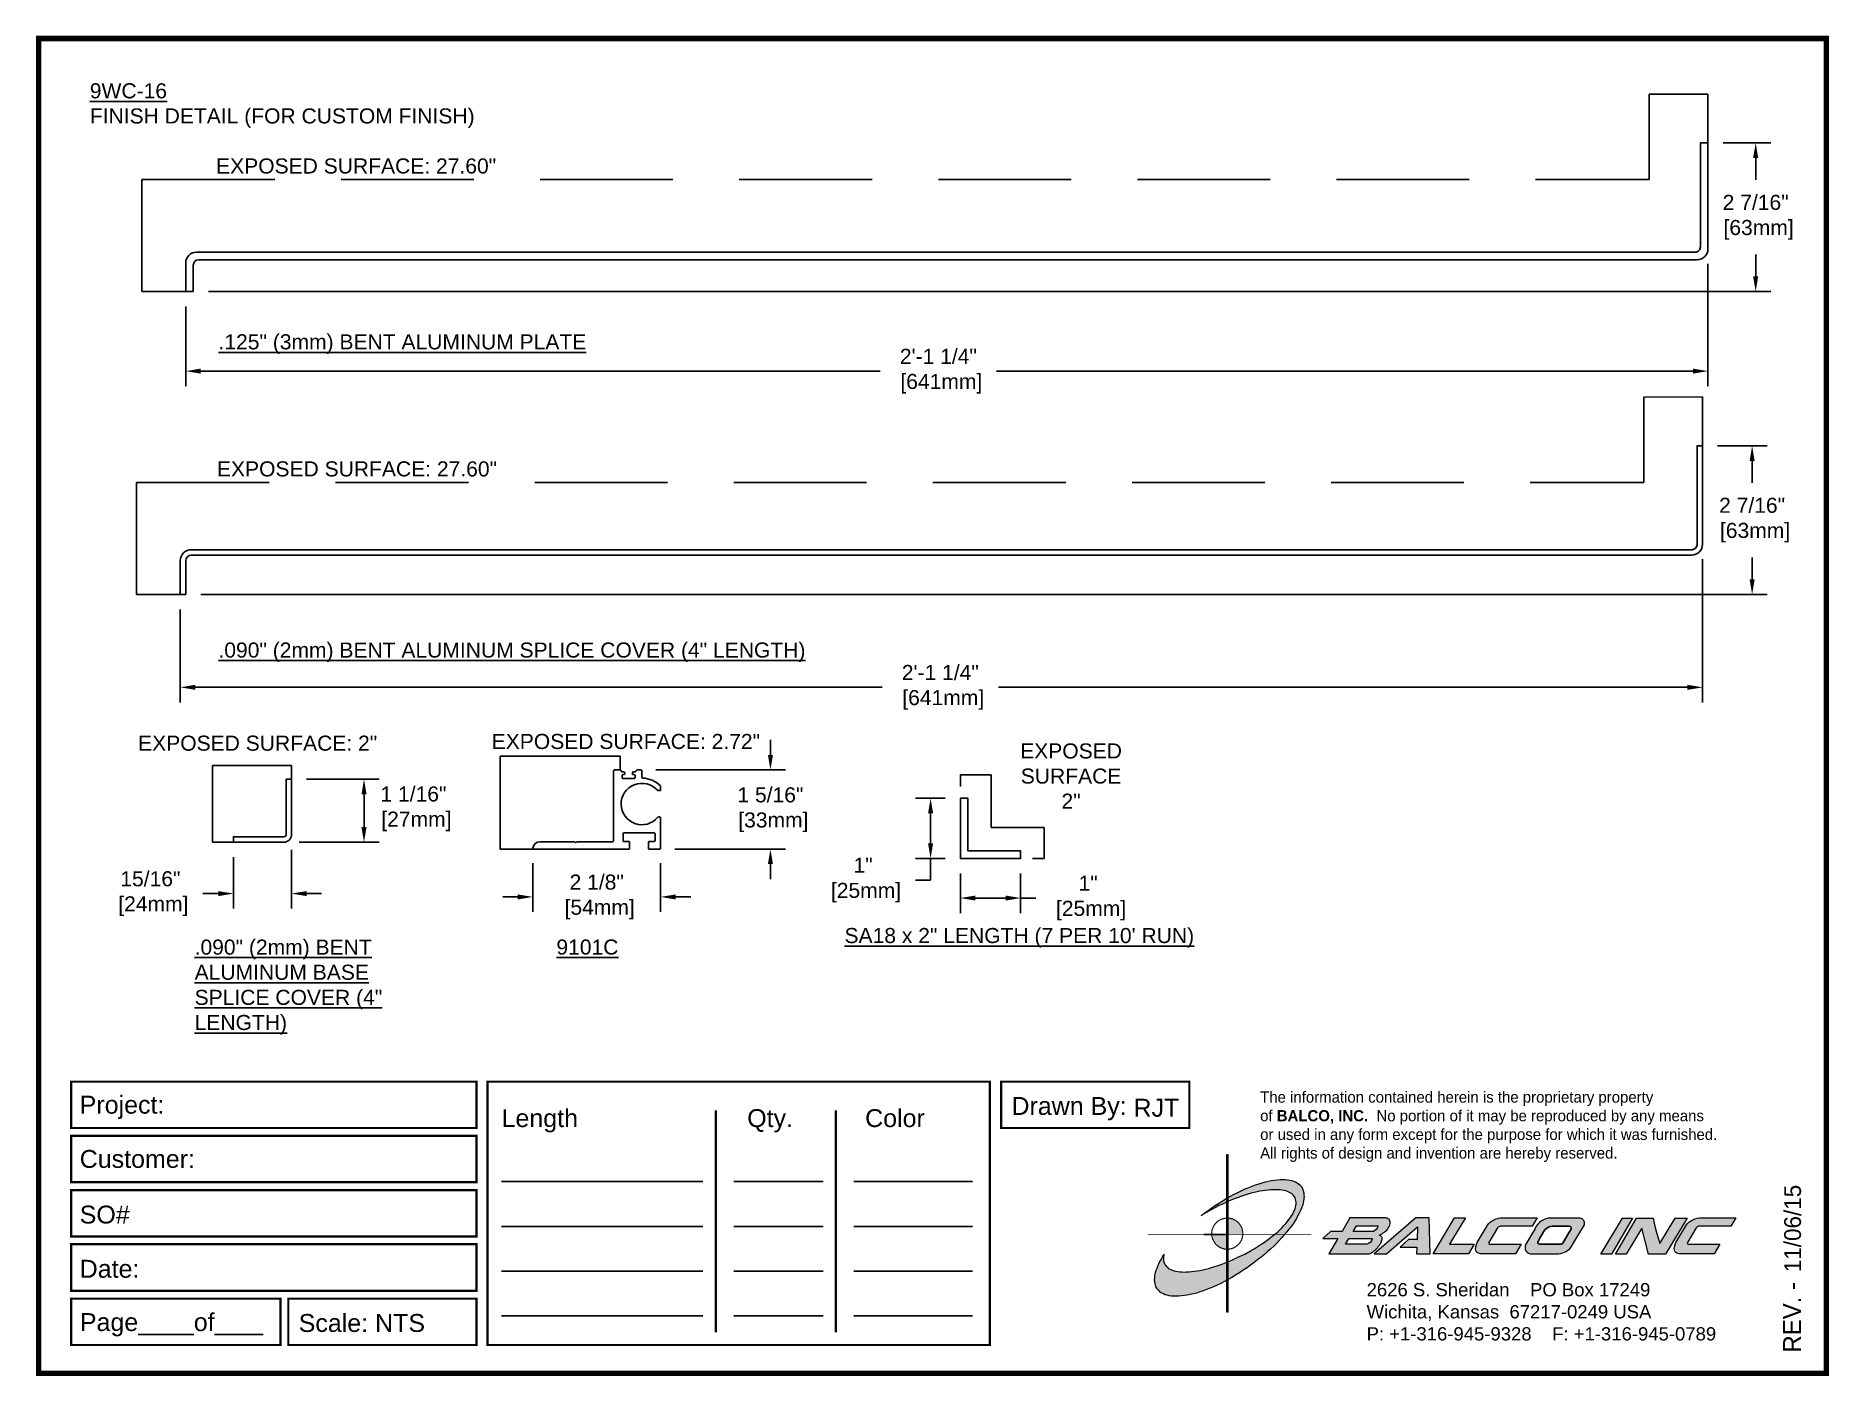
# Paper-space layout 'Finish Detail' of a CAD drawing. Header units: inches. Extents: x 0 to 10, y 0 to 7.5.
# The model-space entities are those that its viewports show. They can reach past a viewport. Long polylines and large blocks are cut down to what shows.
import ezdxf

# ---------------------------------------------------------------- set-up
doc = ezdxf.new("R2010")
doc.units = ezdxf.units.IN
doc.header["$MEASUREMENT"] = 0
doc.linetypes.add('DASHED2', pattern=[0.375, 0.25, -0.125])
doc.linetypes.add('HIDDEN', pattern=[0.375, 0.25, -0.125])
for name, color, linetype in [('Border', 7, 'Continuous'), ('DIMENSIONS', 3, 'Continuous'), ('METALS', 7, 'Continuous'), ('TEXT', 2, 'Continuous')]:
    doc.layers.add(name, color=color, linetype=linetype)
doc.styles.add('ARIAL', font='arial.ttf')
doc.styles.add('Copyright', font='ERASDEMI.TTF')
doc.dimstyles.new('Arial', dxfattribs={"dimtxt": 0.25, "dimasz": 0.25, "dimexe": 0.25, "dimexo": 0.25, "dimgap": 0.25, "dimtad": 0, "dimtih": 1, "dimtoh": 1, "dimdec": 4, "dimzin": 3, "dimdsep": 46, "dimlunit": 4, "dimtxsty": 'ARIAL', "dimcen": 0.25, "dimadec": 0, "dimazin": 0, "dimtfac": 1, "dimtdec": 4, "dimtofl": 0, "dimtmove": 0, "dimatfit": 3, "dimfxl": 0, "dimfrac": 2, "dimtolj": 1, "dimtzin": 0, "dimarcsym": 0})

# ---------------------------------------------------------------- blocks, each defined once
blk = doc.blocks.new('ACADlogo')
h = blk.add_hatch(color=256)
h.paths.add_polyline_path([(-3.346, 1.223), (-3.351, 1.223), (-3.351, 0.979), (-3.346, 0.982)])
h.paths.add_polyline_path([(-3.346, 0.961), (-3.351, 0.959), (-3.351, 0.868), (-3.346, 0.868)])
h.paths.add_polyline_path([(-3.346, 0.777), (-3.351, 0.777), (-3.351, 0.699), (-3.351, 0.695), (-3.35, 0.695), (-3.346, 0.695)])
h.paths.add_polyline_path([(-3.346, 0.864), (-3.346, 0.868), (-3.35, 0.868), (-3.351, 0.868), (-3.351, 0.777), (-3.346, 0.777), (-3.346, 0.778), (-3.348, 0.778)])
h.paths.add_polyline_path([(-3.346, 0.524), (-3.351, 0.521), (-3.351, 0.342), (-3.346, 0.342)])
h.paths.add_polyline_path([(-3.346, 0.695), (-3.351, 0.695), (-3.351, 0.621), (-3.346, 0.623)])
h.paths.add_polyline_path([(-3.346, 0.623), (-3.351, 0.621), (-3.351, 0.521), (-3.346, 0.524)])
h.paths.add_polyline_path([(-3.346, 0.982), (-3.351, 0.979), (-3.351, 0.959), (-3.346, 0.961)])
h = blk.add_hatch(color=175)
h.paths.add_polyline_path([(-3.518, 0.573), (-3.534, 0.571), (-3.548, 0.569), (-3.562, 0.567), (-3.576, 0.567), (-3.589, 0.566), (-3.602, 0.567), (-3.614, 0.568), (-3.625, 0.569), (-3.636, 0.572), (-3.646, 0.574), (-3.656, 0.577), (-3.664, 0.581), (-3.673, 0.585), (-3.679, 0.589), (-3.685, 0.595), (-3.688, 0.598), (-3.691, 0.6), (-3.695, 0.607), (-3.699, 0.614), (-3.703, 0.621), (-3.704, 0.626), (-3.705, 0.631), (-3.706, 0.637), (-3.706, 0.642), (-3.705, 0.648), (-3.705, 0.653), (-3.703, 0.659), (-3.702, 0.665), (-3.71, 0.652), (-3.717, 0.639), (-3.725, 0.626), (-3.731, 0.613), (-3.737, 0.601), (-3.741, 0.589), (-3.746, 0.577), (-3.749, 0.566), (-3.751, 0.555), (-3.753, 0.544), (-3.754, 0.538), (-3.754, 0.533), (-3.755, 0.523), (-3.754, 0.513), (-3.753, 0.508), (-3.752, 0.503), (-3.75, 0.494), (-3.748, 0.486), (-3.743, 0.477), (-3.74, 0.473), (-3.738, 0.469), (-3.734, 0.465), (-3.73, 0.461), (-3.723, 0.455), (-3.715, 0.449), (-3.706, 0.445), (-3.695, 0.44), (-3.685, 0.437), (-3.674, 0.434), (-3.661, 0.432), (-3.648, 0.431), (-3.634, 0.431), (-3.62, 0.431), (-3.604, 0.433), (-3.588, 0.435), (-3.572, 0.438), (-3.556, 0.441), (-3.538, 0.445), (-3.52, 0.449), (-3.503, 0.456), (-3.483, 0.461), (-3.464, 0.469), (-3.445, 0.477), (-3.426, 0.485), (-3.406, 0.494), (-3.385, 0.503), (-3.364, 0.514), (-3.351, 0.521), (-3.351, 0.621), (-3.364, 0.616), (-3.382, 0.609), (-3.4, 0.603), (-3.418, 0.598), (-3.436, 0.592), (-3.453, 0.587), (-3.47, 0.583), (-3.486, 0.579), (-3.503, 0.576)])
h.paths.add_polyline_path([(-3.215, 0.687), (-3.251, 0.667), (-3.289, 0.649), (-3.327, 0.631), (-3.345, 0.623), (-3.346, 0.623), (-3.346, 0.524), (-3.343, 0.525), (-3.323, 0.537), (-3.302, 0.549), (-3.28, 0.563), (-3.259, 0.577), (-3.238, 0.59), (-3.218, 0.605), (-3.198, 0.62), (-3.179, 0.635), (-3.16, 0.65), (-3.141, 0.665), (-3.123, 0.681), (-3.106, 0.696), (-3.089, 0.712), (-3.074, 0.727), (-3.058, 0.743), (-3.043, 0.759), (-3.03, 0.775), (-3.028, 0.777), (-3.085, 0.777), (-3.091, 0.772), (-3.105, 0.761), (-3.118, 0.75), (-3.134, 0.739), (-3.149, 0.729), (-3.165, 0.718), (-3.182, 0.707), (-3.198, 0.697)])
h.paths.add_polyline_path([(-2.921, 1.009), (-2.922, 1.015), (-2.924, 1.02), (-2.926, 1.029), (-2.931, 1.038), (-2.934, 1.043), (-2.936, 1.047), (-2.94, 1.05), (-2.943, 1.054), (-2.951, 1.06), (-2.959, 1.066), (-2.968, 1.071), (-2.978, 1.075), (-2.989, 1.079), (-3, 1.081), (-3.013, 1.083), (-3.026, 1.084), (-3.04, 1.084), (-3.054, 1.084), (-3.07, 1.083), (-3.085, 1.081), (-3.102, 1.079), (-3.118, 1.075), (-3.136, 1.07), (-3.153, 1.066), (-3.171, 1.06), (-3.191, 1.054), (-3.21, 1.047), (-3.229, 1.039), (-3.248, 1.031), (-3.268, 1.022), (-3.289, 1.012), (-3.31, 1.002), (-3.33, 0.991), (-3.346, 0.982), (-3.346, 0.961), (-3.342, 0.962), (-3.323, 0.971), (-3.305, 0.978), (-3.287, 0.984), (-3.268, 0.991), (-3.251, 0.996), (-3.234, 1.002), (-3.216, 1.007), (-3.199, 1.011), (-3.182, 1.015), (-3.167, 1.018), (-3.15, 1.021), (-3.136, 1.023), (-3.121, 1.025), (-3.107, 1.026), (-3.093, 1.026), (-3.079, 1.027), (-3.067, 1.026), (-3.054, 1.026), (-3.043, 1.025), (-3.032, 1.022), (-3.022, 1.02), (-3.013, 1.016), (-3.004, 1.013), (-2.997, 1.009), (-2.989, 1.005), (-2.983, 0.999), (-2.98, 0.996), (-2.978, 0.994), (-2.973, 0.987), (-2.969, 0.981), (-2.967, 0.973), (-2.965, 0.965), (-2.964, 0.957), (-2.964, 0.949), (-2.964, 0.944), (-2.965, 0.94), (-2.967, 0.93), (-2.969, 0.921), (-2.973, 0.911), (-2.978, 0.901), (-2.983, 0.891), (-2.989, 0.881), (-2.996, 0.871), (-3.004, 0.86), (-3.012, 0.849), (-3.021, 0.838), (-3.032, 0.827), (-3.042, 0.816), (-3.053, 0.805), (-3.065, 0.794), (-3.077, 0.783), (-3.085, 0.777), (-3.028, 0.777), (-3.016, 0.791), (-3.004, 0.806), (-2.992, 0.822), (-2.981, 0.837), (-2.971, 0.852), (-2.962, 0.866), (-2.954, 0.882), (-2.946, 0.896), (-2.939, 0.91), (-2.934, 0.924), (-2.929, 0.938), (-2.926, 0.944), (-2.925, 0.951), (-2.922, 0.963), (-2.92, 0.975), (-2.92, 0.982), (-2.919, 0.987), (-2.92, 0.999), (-2.92, 1.005)])
h.paths.add_polyline_path([(-3.372, 0.966), (-3.393, 0.953), (-3.415, 0.94), (-3.435, 0.925), (-3.455, 0.911), (-3.475, 0.897), (-3.494, 0.882), (-3.468, 0.898), (-3.439, 0.915), (-3.41, 0.93), (-3.396, 0.938), (-3.38, 0.945), (-3.351, 0.959), (-3.351, 0.979)])
h = blk.add_hatch(color=256)
h.paths.add_polyline_path([(-3.268, 0.814), (-3.27, 0.819), (-3.273, 0.824), (-3.276, 0.828), (-3.279, 0.833), (-3.282, 0.837), (-3.286, 0.841), (-3.29, 0.845), (-3.294, 0.849), (-3.298, 0.852), (-3.303, 0.855), (-3.308, 0.858), (-3.313, 0.86), (-3.318, 0.863), (-3.323, 0.864), (-3.328, 0.866), (-3.334, 0.867), (-3.339, 0.868), (-3.345, 0.868), (-3.346, 0.868), (-3.346, 0.777), (-3.335, 0.777), (-3.262, 0.777), (-3.262, 0.781), (-3.262, 0.787), (-3.263, 0.792), (-3.264, 0.798), (-3.265, 0.803), (-3.266, 0.808)])
h.paths.add_polyline_path([(-3.351, 0.777), (-3.436, 0.777), (-3.435, 0.773), (-3.435, 0.768), (-3.434, 0.762), (-3.432, 0.757), (-3.431, 0.752), (-3.428, 0.747), (-3.426, 0.742), (-3.423, 0.737), (-3.42, 0.732), (-3.417, 0.728), (-3.414, 0.723), (-3.41, 0.719), (-3.406, 0.716), (-3.401, 0.712), (-3.397, 0.709), (-3.392, 0.706), (-3.387, 0.704), (-3.382, 0.701), (-3.377, 0.699), (-3.372, 0.698), (-3.367, 0.696), (-3.361, 0.695), (-3.356, 0.695), (-3.351, 0.695)])
h.paths.add_polyline_path([(-3.346, 0.868), (-3.35, 0.868), (-3.351, 0.868), (-3.351, 0.777), (-3.346, 0.777)])
h = blk.add_hatch(color=256)
h.paths.add_polyline_path([(-2.438, 0.844, 0.412988), (-2.461, 0.869), (-2.663, 0.869), (-2.707, 0.794), (-2.771, 0.794), (-2.815, 0.755), (-2.73, 0.755), (-2.781, 0.668), (-2.563, 0.668, 0.107996), (-2.538, 0.677, 0.108939), (-2.494, 0.724, 0.080345), (-2.483, 0.745, 0.419497), (-2.499, 0.773, 0.149928), (-2.447, 0.815, 0.134283)])
h.paths.add_polyline_path([(-2.507, 0.821, -0.209012), (-2.532, 0.794), (-2.538, 0.794), (-2.646, 0.794), (-2.627, 0.825), (-2.51, 0.825, -0.56619)], flags=16)
h.paths.add_polyline_path([(-2.538, 0.75, -0.241309), (-2.569, 0.722), (-2.688, 0.722), (-2.669, 0.755), (-2.541, 0.755, -0.56619)], flags=16)
for points in [[(-2.285, 0.819), (-2.287, 0.748), (-2.335, 0.748), (-2.383, 0.705), (-2.29, 0.705), (-2.292, 0.668), (-2.215, 0.668), (-2.221, 0.869), (-2.295, 0.869), (-2.527, 0.668), (-2.458, 0.668)], [(-2.018, 0.869), (-2.079, 0.869), (-2.198, 0.668), (-2, 0.668), (-1.968, 0.722), (-2.107, 0.722), (-2.085, 0.759), (-2.064, 0.794)], [(-1.617, 0.869), (-1.807, 0.869, 0.270182), (-1.896, 0.825), (-1.946, 0.742, 0.109019), (-1.961, 0.695, 0.340665), (-1.945, 0.672, 0.129907), (-1.923, 0.668), (-1.738, 0.668), (-1.706, 0.722), (-1.878, 0.722), (-1.882, 0.722, -0.601242), (-1.887, 0.731), (-1.838, 0.813, -0.253048), (-1.821, 0.823), (-1.645, 0.823)], [(-1.083, 0.867), (-1.14, 0.867), (-1.261, 0.667), (-1.26, 0.667), (-1.202, 0.667)], [(-0.96, 0.83), (-0.969, 0.867), (-1.061, 0.867), (-1.179, 0.667), (-1.12, 0.667), (-1.031, 0.812), (-0.995, 0.667), (-0.9, 0.667), (-0.778, 0.867), (-0.846, 0.867), (-0.931, 0.727), (-0.951, 0.795)], [(-0.507, 0.869), (-0.697, 0.869, 0.270182), (-0.786, 0.825), (-0.836, 0.742, 0.109019), (-0.85, 0.695, 0.340665), (-0.835, 0.672, 0.129907), (-0.812, 0.668), (-0.628, 0.668), (-0.595, 0.722), (-0.768, 0.722), (-0.772, 0.722, -0.601242), (-0.777, 0.731), (-0.728, 0.813, -0.253048), (-0.71, 0.823), (-0.534, 0.823)], [(-3.346, 0.623), (-3.351, 0.621), (-3.351, 0.521), (-3.346, 0.524)]]:
    blk.add_hatch(color=256).paths.add_polyline_path(points)
h = blk.add_hatch(color=256)
h.paths.add_polyline_path([(-1.377, 0.868), (-1.383, 0.868), (-1.383, 0.868), (-1.44, 0.868), (-1.492, 0.868), (-1.541, 0.868, 0.297712), (-1.628, 0.811), (-1.68, 0.723, 0.585116), (-1.646, 0.668), (-1.506, 0.668, 0.210586), (-1.429, 0.703), (-1.415, 0.726), (-1.389, 0.769), (-1.352, 0.831, 0.4352)])
h.paths.add_polyline_path([(-1.437, 0.823, -0.603783), (-1.428, 0.805), (-1.431, 0.801), (-1.434, 0.796), (-1.438, 0.789), (-1.474, 0.728, -0.229001), (-1.489, 0.722), (-1.494, 0.722), (-1.501, 0.722), (-1.597, 0.722), (-1.604, 0.722, -0.492401), (-1.613, 0.734), (-1.601, 0.757), (-1.591, 0.775), (-1.582, 0.791, -0.238368), (-1.535, 0.823)], flags=16)
for q in [(-3.48, 0.777), (-3.351, 0.642)]:
    blk.add_line((-3.351, 0.777), q)
at = {"color": 7, "lineweight": 0}
for points in [[(-3.351, 1.223), (-3.346, 1.223), (-3.346, 0.342), (-3.351, 0.342), (-3.351, 1.223)], [(-2.292, 0.668), (-2.215, 0.668), (-2.221, 0.869), (-2.295, 0.869), (-2.527, 0.668), (-2.458, 0.668), (-2.285, 0.819), (-2.287, 0.748), (-2.286, 0.748), (-2.335, 0.748), (-2.383, 0.705), (-2.29, 0.705), (-2.292, 0.668), (-2.292, 0.668)], [(-2.198, 0.668), (-2.079, 0.869), (-2.018, 0.869), (-2.064, 0.794), (-2.085, 0.759), (-2.107, 0.722), (-1.968, 0.722), (-2, 0.668), (-2.198, 0.668), (-2.198, 0.668)], [(-1.383, 0.868), (-1.383, 0.868)], [(-1.261, 0.667), (-1.14, 0.867), (-1.083, 0.867), (-1.202, 0.667), (-1.26, 0.667), (-1.261, 0.667), (-1.261, 0.667)], [(-0.9, 0.667), (-0.995, 0.667), (-1.031, 0.812), (-1.12, 0.667), (-1.179, 0.667), (-1.061, 0.867), (-0.969, 0.867), (-0.96, 0.83), (-0.951, 0.795), (-0.931, 0.727), (-0.846, 0.867), (-0.778, 0.867), (-0.9, 0.667), (-0.9, 0.667)]]:
    blk.add_lwpolyline(points, dxfattribs=at)
at = {"color": 175, "lineweight": 0}
blk.add_lwpolyline([(-2.926, 1.029), (-2.924, 1.02), (-2.922, 1.015), (-2.921, 1.009), (-2.92, 1.005), (-2.92, 0.999), (-2.919, 0.987), (-2.92, 0.982), (-2.92, 0.975), (-2.922, 0.963), (-2.925, 0.951), (-2.926, 0.944), (-2.929, 0.938), (-2.934, 0.924), (-2.939, 0.91), (-2.946, 0.896), (-2.954, 0.882), (-2.962, 0.866), (-2.971, 0.852), (-2.981, 0.837), (-2.992, 0.822), (-3.004, 0.806), (-3.016, 0.791), (-3.03, 0.775), (-3.043, 0.759), (-3.058, 0.743), (-3.074, 0.727), (-3.089, 0.712), (-3.106, 0.696), (-3.123, 0.681), (-3.141, 0.665), (-3.16, 0.65), (-3.179, 0.635), (-3.198, 0.62), (-3.218, 0.605), (-3.238, 0.59), (-3.259, 0.577), (-3.28, 0.563), (-3.302, 0.549), (-3.323, 0.537), (-3.343, 0.525), (-3.364, 0.514), (-3.385, 0.503), (-3.406, 0.494), (-3.426, 0.485), (-3.445, 0.477), (-3.464, 0.469), (-3.483, 0.461), (-3.503, 0.456), (-3.52, 0.449), (-3.538, 0.445), (-3.556, 0.441), (-3.572, 0.438), (-3.588, 0.435), (-3.604, 0.433), (-3.62, 0.431), (-3.634, 0.431), (-3.648, 0.431), (-3.661, 0.432), (-3.674, 0.434), (-3.685, 0.437), (-3.695, 0.44), (-3.706, 0.445), (-3.715, 0.449), (-3.723, 0.455), (-3.73, 0.461), (-3.734, 0.465), (-3.738, 0.469), (-3.74, 0.473), (-3.743, 0.477), (-3.748, 0.486), (-3.75, 0.494), (-3.752, 0.503), (-3.753, 0.508), (-3.754, 0.513), (-3.755, 0.523), (-3.754, 0.533), (-3.754, 0.538), (-3.753, 0.544), (-3.751, 0.555), (-3.749, 0.566), (-3.746, 0.577), (-3.741, 0.589), (-3.737, 0.601), (-3.731, 0.613), (-3.725, 0.626), (-3.717, 0.639), (-3.71, 0.652), (-3.702, 0.665), (-3.703, 0.659), (-3.705, 0.653), (-3.705, 0.648), (-3.706, 0.642), (-3.706, 0.637), (-3.705, 0.631), (-3.704, 0.626), (-3.703, 0.621), (-3.699, 0.614), (-3.695, 0.607), (-3.691, 0.6), (-3.688, 0.598), (-3.685, 0.595), (-3.679, 0.589), (-3.673, 0.585), (-3.664, 0.581), (-3.656, 0.577), (-3.646, 0.574), (-3.636, 0.572), (-3.625, 0.569), (-3.614, 0.568), (-3.602, 0.567), (-3.589, 0.566), (-3.576, 0.567), (-3.562, 0.567), (-3.548, 0.569), (-3.534, 0.571), (-3.518, 0.573), (-3.503, 0.576), (-3.486, 0.579), (-3.47, 0.583), (-3.453, 0.587), (-3.436, 0.592), (-3.418, 0.598), (-3.4, 0.603), (-3.382, 0.609), (-3.364, 0.616), (-3.345, 0.623), (-3.327, 0.631), (-3.289, 0.649), (-3.251, 0.667), (-3.215, 0.687), (-3.198, 0.697), (-3.182, 0.707), (-3.165, 0.718), (-3.149, 0.729), (-3.134, 0.739), (-3.118, 0.75), (-3.105, 0.761), (-3.091, 0.772), (-3.077, 0.783), (-3.065, 0.794), (-3.053, 0.805), (-3.042, 0.816), (-3.032, 0.827), (-3.021, 0.838), (-3.012, 0.849), (-3.004, 0.86), (-2.996, 0.871), (-2.989, 0.881), (-2.983, 0.891), (-2.978, 0.901), (-2.973, 0.911), (-2.969, 0.921), (-2.967, 0.93), (-2.965, 0.94), (-2.964, 0.944), (-2.964, 0.949), (-2.964, 0.957), (-2.965, 0.965), (-2.967, 0.973), (-2.969, 0.981), (-2.973, 0.987), (-2.978, 0.994), (-2.98, 0.996), (-2.983, 0.999), (-2.989, 1.005), (-2.997, 1.009), (-3.004, 1.013), (-3.013, 1.016), (-3.022, 1.02), (-3.032, 1.022), (-3.043, 1.025), (-3.054, 1.026), (-3.067, 1.026), (-3.079, 1.027), (-3.093, 1.026), (-3.107, 1.026), (-3.121, 1.025), (-3.136, 1.023), (-3.15, 1.021), (-3.167, 1.018), (-3.182, 1.015), (-3.199, 1.011), (-3.216, 1.007), (-3.234, 1.002), (-3.251, 0.996), (-3.268, 0.991), (-3.287, 0.984), (-3.305, 0.978), (-3.323, 0.971), (-3.342, 0.962), (-3.38, 0.945), (-3.396, 0.938), (-3.41, 0.93), (-3.439, 0.915), (-3.468, 0.898), (-3.494, 0.882), (-3.475, 0.897), (-3.455, 0.911), (-3.435, 0.925), (-3.415, 0.94), (-3.393, 0.953), (-3.372, 0.966), (-3.351, 0.979), (-3.33, 0.991), (-3.31, 1.002), (-3.289, 1.012), (-3.268, 1.022), (-3.248, 1.031), (-3.229, 1.039), (-3.21, 1.047), (-3.191, 1.054), (-3.171, 1.06), (-3.153, 1.066), (-3.136, 1.07), (-3.118, 1.075), (-3.102, 1.079), (-3.085, 1.081), (-3.07, 1.083), (-3.054, 1.084), (-3.04, 1.084), (-3.026, 1.084), (-3.013, 1.083), (-3, 1.081), (-2.989, 1.079), (-2.978, 1.075), (-2.968, 1.071), (-2.959, 1.066), (-2.951, 1.06), (-2.943, 1.054), (-2.94, 1.05), (-2.936, 1.047), (-2.934, 1.043), (-2.931, 1.038), (-2.926, 1.029), (-2.926, 1.029)], dxfattribs=at)
at = {"color": 7, "lineweight": 0, "const_width": 0.0064}
blk.add_lwpolyline([(-3.262, 0.781), (-3.262, 0.787), (-3.263, 0.792), (-3.264, 0.798), (-3.265, 0.803), (-3.266, 0.808), (-3.268, 0.814), (-3.27, 0.819), (-3.273, 0.824), (-3.276, 0.828), (-3.279, 0.833), (-3.282, 0.837), (-3.286, 0.841), (-3.29, 0.845), (-3.294, 0.849), (-3.298, 0.852), (-3.303, 0.855), (-3.308, 0.858), (-3.313, 0.86), (-3.318, 0.863), (-3.323, 0.864), (-3.328, 0.866), (-3.334, 0.867), (-3.339, 0.868), (-3.345, 0.868), (-3.35, 0.868), (-3.356, 0.868), (-3.361, 0.867), (-3.367, 0.866), (-3.372, 0.865), (-3.377, 0.863), (-3.382, 0.862), (-3.387, 0.859), (-3.392, 0.857), (-3.397, 0.854), (-3.401, 0.851), (-3.406, 0.847), (-3.41, 0.843), (-3.414, 0.839), (-3.417, 0.835), (-3.42, 0.831), (-3.423, 0.826), (-3.426, 0.821), (-3.428, 0.816), (-3.431, 0.811), (-3.432, 0.806), (-3.434, 0.801), (-3.435, 0.795), (-3.435, 0.79), (-3.436, 0.784), (-3.436, 0.779), (-3.435, 0.773), (-3.435, 0.768), (-3.434, 0.762), (-3.432, 0.757), (-3.431, 0.752), (-3.428, 0.747), (-3.426, 0.742), (-3.423, 0.737), (-3.42, 0.732), (-3.417, 0.728), (-3.414, 0.723), (-3.41, 0.719), (-3.406, 0.716), (-3.401, 0.712), (-3.397, 0.709), (-3.392, 0.706), (-3.387, 0.704), (-3.382, 0.701), (-3.377, 0.699), (-3.372, 0.698), (-3.367, 0.696), (-3.361, 0.695), (-3.356, 0.695), (-3.35, 0.695), (-3.345, 0.695), (-3.339, 0.695), (-3.334, 0.696), (-3.328, 0.697), (-3.323, 0.698), (-3.318, 0.7), (-3.313, 0.702), (-3.308, 0.705), (-3.303, 0.708), (-3.298, 0.711), (-3.294, 0.714), (-3.29, 0.718), (-3.286, 0.721), (-3.282, 0.726), (-3.279, 0.73), (-3.276, 0.734), (-3.273, 0.739), (-3.27, 0.744), (-3.268, 0.749), (-3.266, 0.754), (-3.265, 0.76), (-3.264, 0.765), (-3.263, 0.77), (-3.262, 0.776), (-3.262, 0.781)], dxfattribs=at)
at = {"color": 7, "lineweight": 0}
for points in [[(-2.447, 0.815, 0.130368), (-2.438, 0.843, 0.448367), (-2.463, 0.869), (-2.663, 0.869), (-2.707, 0.794), (-2.771, 0.794), (-2.815, 0.755), (-2.73, 0.755), (-2.781, 0.668), (-2.563, 0.668, 0.107996), (-2.538, 0.677, 0.108939), (-2.494, 0.724, 0.077395), (-2.484, 0.744, 0.430878), (-2.499, 0.773, 0.149928)], [(-2.507, 0.821, -0.209012), (-2.532, 0.794), (-2.538, 0.794), (-2.646, 0.794), (-2.627, 0.825), (-2.512, 0.825), (-2.509, 0.825, -0.531288)], [(-1.838, 0.813), (-1.887, 0.731, 0.587385), (-1.882, 0.722), (-1.878, 0.722), (-1.706, 0.722), (-1.738, 0.668), (-1.923, 0.668, -0.129907), (-1.945, 0.672, -0.349839), (-1.961, 0.696, -0.107341), (-1.946, 0.742), (-1.896, 0.825, -0.270182), (-1.807, 0.869), (-1.617, 0.869), (-1.645, 0.823), (-1.821, 0.823, 0.252436)], [(-1.68, 0.723, 0.585116), (-1.646, 0.668), (-1.506, 0.668, 0.210586), (-1.429, 0.703), (-1.415, 0.726), (-1.389, 0.769), (-1.352, 0.831, 0.4352), (-1.377, 0.868), (-1.383, 0.868), (-1.383, 0.868), (-1.44, 0.868), (-1.492, 0.868), (-1.541, 0.868, 0.297712), (-1.628, 0.811)], [(-0.728, 0.813), (-0.777, 0.731, 0.587385), (-0.772, 0.722), (-0.768, 0.722), (-0.595, 0.722), (-0.628, 0.668), (-0.812, 0.668, -0.129907), (-0.835, 0.672, -0.349839), (-0.85, 0.696, -0.107341), (-0.836, 0.742), (-0.786, 0.825, -0.270182), (-0.697, 0.869), (-0.507, 0.869), (-0.534, 0.823), (-0.71, 0.823, 0.252436)], [(-2.569, 0.722), (-2.688, 0.722), (-2.669, 0.755), (-2.543, 0.755), (-2.54, 0.755, -0.531288), (-2.538, 0.75, -0.241309)]]:
    blk.add_lwpolyline(points, format="xyb", close=True, dxfattribs=at)
blk.add_lwpolyline([(-1.437, 0.823), (-1.535, 0.823, 0.238368), (-1.582, 0.791), (-1.591, 0.775), (-1.601, 0.757), (-1.613, 0.734, 0.490298), (-1.604, 0.722), (-1.597, 0.722), (-1.501, 0.722), (-1.494, 0.722), (-1.489, 0.722, 0.229001), (-1.474, 0.728), (-1.438, 0.789), (-1.434, 0.796), (-1.431, 0.801), (-1.428, 0.805, 0.603783)], format="xyb", close=True)
blk.add_lwpolyline([(-2.879, 0.777, 0.00455, 0.00455, 0), (-3.791, 0.777, 0.00183, 0.00183, 0), (-3.791, 0.777, 0.00183, 0.00183, 0)], format="xyseb", dxfattribs=at)
blk = doc.blocks.new('Quantity Data')
at = {"layer": 'Border', "color": 253}
for p, q in [((2.755, 1.254), (3.881, 1.254)), ((4.054, 1.254), (4.553, 1.254)), ((4.725, 1.254), (5.389, 1.254)), ((2.755, 1.004), (3.881, 1.004)), ((4.054, 1.004), (4.553, 1.004)), ((4.725, 1.004), (5.389, 1.004)), ((2.755, 0.754), (3.881, 0.754)), ((4.054, 0.754), (4.553, 0.754)), ((4.725, 0.754), (5.389, 0.754)), ((2.755, 0.504), (3.881, 0.504)), ((4.054, 0.504), (4.553, 0.504)), ((4.725, 0.504), (5.389, 0.504))]:
    blk.add_line(p, q, dxfattribs=at)
at = {"layer": 'Border', "const_width": 0.0125}
blk.add_lwpolyline([(5.485, 0.341), (2.678, 0.341), (2.678, 1.813), (5.485, 1.813)], close=True, dxfattribs=at)
for points in [[(3.953, 1.653), (3.953, 0.412)], [(4.625, 1.653), (4.625, 0.412)]]:
    blk.add_lwpolyline(points, dxfattribs=at)
at = {"layer": 'Border', "style": 'ARIAL'}
for s, p in [('Length', (2.756, 1.559)), ('Qty.', (4.129, 1.559)), ('Color', (4.788, 1.559))]:
    blk.add_text(s, height=0.1, dxfattribs=at).set_placement(p)
blk = doc.blocks.new('Drawn By')
at = {"layer": 'Border', "const_width": 0.0125}
blk.add_lwpolyline([(5.38, 1.813), (6.432, 1.813), (6.432, 1.554), (5.38, 1.554)], close=True, dxfattribs=at)
at = {"layer": 'Border', "style": 'ARIAL'}
blk.add_text('Drawn By: ', height=0.1, dxfattribs=at).set_placement((5.438, 1.627))
blk.add_attdef('XXX', (6.12, 1.617), '', height=0.1, dxfattribs=at)
blk = doc.blocks.new('REV')
at = {"style": 'Copyright'}
blk.add_text('REV. -', height=0.1, rotation=90, dxfattribs=at).set_placement((-0.142, 0.117))
at = {"style": 'Copyright', "flags": 4}
blk.add_attdef('REVISIONDATE', (-0.142, 0.566), '', height=0.0938, rotation=90, dxfattribs=at)
blk = doc.blocks.new('Project Info')
at = {"layer": 'Border', "const_width": 0.0125}
for points in [[(0.182, 1.813), (2.448, 1.813), (2.448, 1.554), (0.182, 1.554)], [(0.182, 1.51), (2.448, 1.51), (2.448, 1.251), (0.182, 1.251)], [(0.182, 1.207), (2.448, 1.207), (2.448, 0.947), (0.182, 0.947)], [(0.182, 0.904), (2.448, 0.904), (2.448, 0.644), (0.182, 0.644)], [(0.182, 0.6), (1.352, 0.6), (1.352, 0.341), (0.182, 0.341)], [(1.396, 0.6), (2.448, 0.6), (2.448, 0.341), (1.396, 0.341)]]:
    blk.add_lwpolyline(points, close=True, dxfattribs=at)
at = {"layer": 'Border', "style": 'ARIAL'}
for s, p in [('Project:', (0.23, 1.634)), ('Customer:', (0.23, 1.331)), ('SO#', (0.23, 1.02)), ('Date:', (0.23, 0.717)), ('Page%%u        %%uof%%u       ', (0.231, 0.419)), ('Scale: NTS', (1.454, 0.414))]:
    blk.add_text(s, height=0.1, dxfattribs=at).set_placement(p)
blk = doc.blocks.new('*D21')
at = {"layer": 'Defpoints', "color": 0}
for p in [(108.198, 12.65), (108.989, 12.65), (83.074, 10.185)]:
    blk.add_point(p, dxfattribs=at)
at = {"layer": 'DIMENSIONS', "color": 0, "lineweight": -2}
for p, q in [((108.448, 12.65), (109.239, 12.65)), ((108.989, 12.4), (108.989, 12.038)), ((108.989, 10.435), (108.989, 10.797)), ((83.324, 10.185), (109.239, 10.185))]:
    blk.add_line(p, q, dxfattribs=at)
at = {"layer": 'DIMENSIONS', "color": 0}
for points in [[(108.947, 12.4), (109.031, 12.4), (108.989, 12.65)], [(108.947, 10.435), (109.031, 10.435), (108.989, 10.185)]]:
    blk.add_solid(points, dxfattribs=at)
at = {"layer": 'DIMENSIONS', "color": 0, "insert": (108.989, 11.417), "char_height": 0.25, "attachment_point": 5, "style": 'ARIAL'}
blk.add_mtext('\\A1;2 7/16"\\P [63mm]', dxfattribs=at)
blk = doc.blocks.new('*D22')
at = {"layer": 'Defpoints', "color": 0}
for p in [(108.198, 10.892), (82.949, 10.185), (82.949, 8.864)]:
    blk.add_point(p, dxfattribs=at)
at = {"layer": 'DIMENSIONS', "color": 0, "lineweight": -2}
for p, q in [((108.198, 10.642), (108.198, 8.614)), ((82.949, 9.935), (82.949, 8.614)), ((83.199, 8.864), (94.466, 8.864)), ((107.948, 8.864), (96.399, 8.864))]:
    blk.add_line(p, q, dxfattribs=at)
at = {"layer": 'DIMENSIONS', "color": 0}
for points in [[(83.199, 8.906), (83.199, 8.823), (82.949, 8.864)], [(107.948, 8.906), (107.948, 8.823), (108.198, 8.864)]]:
    blk.add_solid(points, dxfattribs=at)
at = {"layer": 'DIMENSIONS', "color": 0, "insert": (95.433, 8.864), "char_height": 0.25, "attachment_point": 5, "style": 'ARIAL'}
blk.add_mtext('\\A1;2\'-1 1/4"\\P [641mm]', dxfattribs=at)
blk = doc.blocks.new('*D23')
at = {"layer": 'Defpoints', "color": 0}
for p in [(108.108, 7.626), (108.93, 7.626), (82.949, 5.16)]:
    blk.add_point(p, dxfattribs=at)
at = {"layer": 'DIMENSIONS', "color": 0, "lineweight": -2}
for p, q in [((108.358, 7.626), (109.18, 7.626)), ((108.93, 7.376), (108.93, 7.014)), ((108.93, 5.41), (108.93, 5.773)), ((83.199, 5.16), (109.18, 5.16))]:
    blk.add_line(p, q, dxfattribs=at)
at = {"layer": 'DIMENSIONS', "color": 0}
for points in [[(108.889, 7.376), (108.972, 7.376), (108.93, 7.626)], [(108.889, 5.41), (108.972, 5.41), (108.93, 5.16)]]:
    blk.add_solid(points, dxfattribs=at)
at = {"layer": 'DIMENSIONS', "color": 0, "insert": (108.93, 6.393), "char_height": 0.25, "attachment_point": 5, "style": 'ARIAL'}
blk.add_mtext('\\A1;2 7/16"\\P [63mm]', dxfattribs=at)
blk = doc.blocks.new('*D24')
at = {"layer": 'Defpoints', "color": 0}
for p in [(108.108, 5.993), (82.859, 5.16), (108.108, 3.62)]:
    blk.add_point(p, dxfattribs=at)
at = {"layer": 'DIMENSIONS', "color": 0, "lineweight": -2}
for p, q in [((108.108, 5.743), (108.108, 3.37)), ((82.859, 4.91), (82.859, 3.37)), ((83.109, 3.62), (94.498, 3.62)), ((107.858, 3.62), (96.431, 3.62))]:
    blk.add_line(p, q, dxfattribs=at)
at = {"layer": 'DIMENSIONS', "color": 0}
for points in [[(83.109, 3.662), (83.109, 3.578), (82.859, 3.62)], [(107.858, 3.662), (107.858, 3.578), (108.108, 3.62)]]:
    blk.add_solid(points, dxfattribs=at)
at = {"layer": 'DIMENSIONS', "color": 0, "insert": (95.465, 3.62), "char_height": 0.25, "attachment_point": 5, "style": 'ARIAL'}
blk.add_mtext('\\A1;2\'-1 1/4"\\P [641mm]', dxfattribs=at)
blk = doc.blocks.new('*D25')
at = {"layer": 'Defpoints', "color": 0}
for p in [(83.741, 1.051), (84.703, 1.176), (84.703, 0.199)]:
    blk.add_point(p, dxfattribs=at)
at = {"layer": 'DIMENSIONS', "color": 0, "lineweight": -2}
for p, q in [((84.703, 0.926), (84.703, -0.051)), ((83.741, 0.801), (83.741, -0.051)), ((83.491, 0.199), (83.233, 0.199)), ((84.953, 0.199), (85.203, 0.199))]:
    blk.add_line(p, q, dxfattribs=at)
at = {"layer": 'DIMENSIONS', "color": 0}
for points in [[(83.491, 0.24), (83.491, 0.157), (83.741, 0.199)], [(84.953, 0.24), (84.953, 0.157), (84.703, 0.199)]]:
    blk.add_solid(points, dxfattribs=at)
at = {"layer": 'DIMENSIONS', "color": 0, "insert": (82.363, 0.199), "char_height": 0.25, "attachment_point": 5, "style": 'ARIAL'}
blk.add_mtext('\\A1;15/16"\\P [24mm]', dxfattribs=at)
blk = doc.blocks.new('*D26')
at = {"layer": 'Defpoints', "color": 0}
for p in [(84.703, 2.096), (84.578, 1.051), (85.906, 1.051)]:
    blk.add_point(p, dxfattribs=at)
at = {"layer": 'DIMENSIONS', "color": 0, "lineweight": -2}
for p, q in [((84.953, 2.096), (86.156, 2.096)), ((85.906, 1.846), (85.906, 1.301)), ((84.828, 1.051), (86.156, 1.051))]:
    blk.add_line(p, q, dxfattribs=at)
at = {"layer": 'DIMENSIONS', "color": 0}
for points in [[(85.864, 1.846), (85.948, 1.846), (85.906, 2.096)], [(85.864, 1.301), (85.948, 1.301), (85.906, 1.051)]]:
    blk.add_solid(points, dxfattribs=at)
at = {"layer": 'DIMENSIONS', "color": 0, "insert": (86.726, 1.605), "char_height": 0.25, "attachment_point": 5, "style": 'ARIAL'}
blk.add_mtext('\\A1;1 1/16"\\P [27mm]', dxfattribs=at)
blk = doc.blocks.new('*D27')
at = {"layer": 'Defpoints', "color": 0}
for p in [(90.499, 2.25), (92.647, 2.25), (90.811, 0.937)]:
    blk.add_point(p, dxfattribs=at)
at = {"layer": 'DIMENSIONS', "color": 0, "lineweight": -2}
for p, q in [((92.647, 2.5), (92.647, 2.75)), ((90.749, 2.25), (92.897, 2.25)), ((91.061, 0.937), (92.897, 0.937)), ((92.647, 0.687), (92.647, 0.437))]:
    blk.add_line(p, q, dxfattribs=at)
at = {"layer": 'DIMENSIONS', "color": 0}
for points in [[(92.605, 2.5), (92.689, 2.5), (92.647, 2.25)], [(92.605, 0.687), (92.689, 0.687), (92.647, 0.937)]]:
    blk.add_solid(points, dxfattribs=at)
at = {"layer": 'DIMENSIONS', "color": 0, "insert": (92.647, 1.591), "char_height": 0.25, "attachment_point": 5, "style": 'ARIAL'}
blk.add_mtext('\\A1;1 5/16"\\P [33mm]', dxfattribs=at)
blk = doc.blocks.new('*D28')
at = {"layer": 'Defpoints', "color": 0}
for p in [(88.707, 0.952), (90.826, 0.952), (88.707, 0.144)]:
    blk.add_point(p, dxfattribs=at)
at = {"layer": 'DIMENSIONS', "color": 0, "lineweight": -2}
for p, q in [((88.707, 0.702), (88.707, -0.106)), ((90.826, 0.702), (90.826, -0.106)), ((88.457, 0.144), (88.207, 0.144)), ((91.076, 0.144), (91.326, 0.144))]:
    blk.add_line(p, q, dxfattribs=at)
at = {"layer": 'DIMENSIONS', "color": 0}
for points in [[(88.457, 0.185), (88.457, 0.102), (88.707, 0.144)], [(91.076, 0.185), (91.076, 0.102), (90.826, 0.144)]]:
    blk.add_solid(points, dxfattribs=at)
at = {"layer": 'DIMENSIONS', "color": 0, "insert": (89.766, 0.144), "char_height": 0.25, "attachment_point": 5, "style": 'ARIAL'}
blk.add_mtext('\\A1;2 1/8"\\P [54mm]', dxfattribs=at)
blk = doc.blocks.new('*D32')
at = {"layer": 'Defpoints', "color": 0}
for p in [(95.797, 1.781), (95.304, 0.781), (95.797, 0.781)]:
    blk.add_point(p, dxfattribs=at)
at = {"layer": 'DIMENSIONS', "color": 0, "lineweight": -2}
for p, q in [((95.547, 1.781), (95.054, 1.781)), ((95.304, 1.531), (95.304, 1.031)), ((95.547, 0.781), (95.054, 0.781)), ((95.304, 0.781), (95.304, 0.423)), ((95.304, 0.423), (95.054, 0.423))]:
    blk.add_line(p, q, dxfattribs=at)
at = {"layer": 'DIMENSIONS', "color": 0}
for points in [[(95.262, 1.531), (95.345, 1.531), (95.304, 1.781)], [(95.262, 1.031), (95.345, 1.031), (95.304, 0.781)]]:
    blk.add_solid(points, dxfattribs=at)
at = {"layer": 'DIMENSIONS', "color": 0, "insert": (94.184, 0.423), "char_height": 0.25, "attachment_point": 5, "style": 'ARIAL'}
blk.add_mtext('\\A1;1"\\P [25mm]', dxfattribs=at)
blk = doc.blocks.new('*D33')
at = {"layer": 'Defpoints', "color": 0}
for p in [(95.797, 0.781), (96.797, 0.781), (96.797, 0.125)]:
    blk.add_point(p, dxfattribs=at)
at = {"layer": 'DIMENSIONS', "color": 0, "lineweight": -2}
for p, q in [((95.797, 0.531), (95.797, -0.125)), ((96.797, 0.531), (96.797, -0.125)), ((96.047, 0.125), (96.547, 0.125)), ((96.797, 0.125), (97.047, 0.125))]:
    blk.add_line(p, q, dxfattribs=at)
at = {"layer": 'DIMENSIONS', "color": 0}
for points in [[(96.047, 0.167), (96.047, 0.083), (95.797, 0.125)], [(96.547, 0.167), (96.547, 0.083), (96.797, 0.125)]]:
    blk.add_solid(points, dxfattribs=at)
at = {"layer": 'DIMENSIONS', "color": 0, "insert": (97.917, 0.125), "char_height": 0.25, "attachment_point": 5, "style": 'ARIAL'}
blk.add_mtext('\\A1;1"\\P [25mm]', dxfattribs=at)

msp = doc.modelspace()

# ---------------------------------------------------------------- linework, layer by layer
at = {"linetype": 'HIDDEN'}
msp.add_lwpolyline([(90.154957, 2.2499102), (90.154957, 2.479512), (88.1644177, 2.479512), (88.1644177, 0.9369102), (88.7220339, 0.9369102)], dxfattribs=at)
for points in [[(90.154957, 2.2499102), (90.059957, 2.2499102, 0.4142135624), (90.044957, 2.2349102), (90.044957, 1.0719102, -0.4142135624), (90.029957, 1.0569102), (89.434957, 1.0569102), (89.419957, 1.0419102), (89.404957, 1.0569102), (88.825957, 1.0569102, 0.3728246933), (88.7071878, 0.9540531, 0.4568502517), (88.7220339, 0.9369102)], [(90.7714965, 1.911966, 0.214721688), (90.7827264, 1.9069102), (90.810957, 1.9069102, 0.4142135624), (90.825957, 1.9219102), (90.825957, 1.9751953, 0.1963889353), (90.8216661, 1.9856984, 0.1927019328), (90.5284525, 2.1146664, -0.404395006), (90.513957, 2.1296579), (90.513957, 2.2349102, 0.4142135624), (90.498957, 2.2499102), (90.434957, 2.2499102, 0.4243460342), (90.4199486, 2.23441, -0.4240070752), (90.404957, 2.2189102), (90.372457, 2.2189102, 0.4142135624), (90.357457, 2.2039102), (90.357457, 2.1869102, 0.4142135624), (90.372457, 2.1719102), (90.388957, 2.1719102, -0.4142135624), (90.403957, 2.1569102), (90.403957, 2.1239102, -0.4142135624), (90.388957, 2.1089102), (90.200957, 2.1089102, -0.4142135624), (90.185957, 2.1239102), (90.185957, 2.1569102, -0.4142135624), (90.200957, 2.1719102), (90.217457, 2.1719102, 0.4142135624), (90.232457, 2.1869102), (90.232457, 2.2039102, 0.4142135624), (90.217457, 2.2189102), (90.184957, 2.2189102, -0.4142135624), (90.169957, 2.2339102), (90.169957, 2.2349102, 0.4142135624), (90.154957, 2.2499102)], [(88.7220339, 0.9369102), (90.296957, 0.9369102, 0.4142135624), (90.311957, 0.9519102), (90.311957, 1.0469102, 0.4142135624), (90.296957, 1.0619102), (90.216957, 1.0619102, -0.4142135624), (90.201957, 1.0769102), (90.201957, 1.1919102, -0.4142135624), (90.216957, 1.2069102), (90.717957, 1.2069102, -0.4142135624), (90.732957, 1.1919102), (90.732957, 1.0769102, -0.4142135624), (90.717957, 1.0619102), (90.637957, 1.0619102, 0.4142135624), (90.622957, 1.0469102), (90.622957, 0.9519102, 0.4142135624), (90.637957, 0.9369102), (90.810957, 0.9369102, 0.4142135624), (90.825957, 0.9519102), (90.825957, 1.4549102, 0.4142135624), (90.810957, 1.4699102), (90.7904348, 1.4699102, 0.2233700755), (90.7788828, 1.4644785, -2.7048168587), (90.7714965, 1.911966), (90.7714965, 1.911966)]]:
    msp.add_lwpolyline(points, format="xyb")
msp.add_lwpolyline([(95.7971797, 1.7806497), (95.7971797, 0.7806497), (96.7971797, 0.7806497), (96.7971797, 0.9056497), (95.9221797, 0.9056497), (95.9221797, 1.7806497), (95.7971797, 1.7806497)], close=True)
at = {"layer": 'METALS'}
for p, q in [((108.1977347, 10.8920602), (108.1977347, 12.6500602)), ((83.1642736, 10.7120602), (108.0177347, 10.7120602)), ((83.0742736, 10.1845602), (83.0742736, 10.6220602)), ((82.9492736, 10.1845602), (83.0742736, 10.1845602)), ((108.1077347, 7.6259428), (108.1077347, 5.9929428)), ((82.9492736, 5.7229428), (82.9492736, 5.1604428)), ((107.9277347, 5.8129428), (83.0392736, 5.8129428)), ((82.8592736, 5.1604428), (82.9492736, 5.1604428))]:
    msp.add_line(p, q, dxfattribs=at)
at = {"layer": 'METALS', "linetype": 'HIDDEN'}
for points in [[(108.1977347, 12.6500602), (108.1977347, 13.4592746), (107.2213636, 13.4550386), (107.2213636, 12.0398179)], [(82.9492736, 10.1845602), (82.2233997, 10.1845602), (82.2233997, 12.0398179), (107.2213636, 12.0398179)], [(108.1077347, 7.6259428), (108.1077347, 8.4351572), (107.1313636, 8.4309212), (107.1313636, 7.0157005)], [(82.8592736, 5.1604428), (82.1333997, 5.1604428), (82.1333997, 7.0157005), (107.1313636, 7.0157005)], [(84.7031823, 2.0959173), (84.7031823, 2.3255191), (83.392383, 2.3255191), (83.392383, 1.0509118), (83.7405399, 1.0509118)]]:
    msp.add_lwpolyline(points, dxfattribs=at)
at = {"layer": 'METALS'}
for points in [[(108.1977347, 12.6500602), (108.0727347, 12.6500602), (108.0727347, 10.9270602, -0.4142135624), (107.9827347, 10.8370602), (83.1292736, 10.8370602, 0.4142135624), (82.9492736, 10.6570602), (82.9492736, 10.1845602)], [(82.8592736, 5.1604428), (82.8592736, 5.7229428, -0.4142135624), (83.0392736, 5.9029428), (107.9277347, 5.9029428, 0.4142135624), (108.0177347, 5.9929428), (108.0177347, 7.6259428), (108.1077347, 7.6259428)], [(83.7405399, 1.0509118), (83.7405385, 1.1408992, 0.0919603611), (83.7405385, 1.1408992), (84.5781823, 1.1409118, 0.4142135624), (84.6131823, 1.1759118), (84.6131823, 2.0959173), (84.7031823, 2.0959173)], [(84.7031823, 2.0959173), (84.7031823, 1.1759118, -0.4142135624), (84.5781823, 1.0509118), (83.7405399, 1.0509118, -1.2575376553), (83.7405399, 1.0509118)]]:
    msp.add_lwpolyline(points, format="xyb", dxfattribs=at)
at = {"layer": 'METALS', "linetype": 'DASHED2', "ltscale": 0.5}
msp.add_lwpolyline([(96.9912969, 0.7806497), (97.185414, 0.7806497), (97.185414, 1.293884), (96.310414, 1.293884), (96.310414, 2.168884), (95.7971797, 2.168884), (95.7971797, 1.9747668)], dxfattribs=at)
at = {"layer": 'METALS'}
for centre, radius, start, end in [((83.1642736, 10.6220602), 0.09, 90, 180), ((108.0177347, 10.8920602), 0.18, 270, 0), ((107.9277347, 5.9929428), 0.18, 270, 0), ((83.0392736, 5.7229428), 0.09, 90, 180)]:
    msp.add_arc(centre, radius, start, end, dxfattribs=at)

# ---------------------------------------------------------------- texts
at = {"layer": 'TEXT', "char_height": 0.25, "style": 'ARIAL'}
for s, insert, width, attachment_point in [('{\\L9WC-16\\P}FINISH DETAIL (FOR CUSTOM FINISH)', (81.3579363, 13.6383196), 6.625, 1), ('{\\L.125" (3mm) BENT ALUMINUM PLATE }', (83.4924353, 9.3126147), 6.316515983, 4), ('EXPOSED SURFACE: 2"', (84.1420059, 2.6920021), 4.361341067, 5), ('EXPOSED SURFACE: 2.72"', (90.24969, 2.7203347), 5.053856665, 5), ('{\\L.090" (2mm) BENT ALUMINUM BASE SPLICE COVER (4" LENGTH) }', (83.0962977, -1.3513883), 3.655749816, 4), ('{\\L9101C}', (90.1262669, -0.689089), 3.578811432, 6)]:
    msp.add_mtext(s, dxfattribs=dict(at, insert=insert, width=width, attachment_point=attachment_point))
at = {"layer": 'TEXT', "char_height": 0.25, "attachment_point": 1, "style": 'ARIAL'}
for width, insert in [(7.648036786, (83.4522921, 12.3918002)), (5.14630879, (83.4669224, 7.3676827))]:
    msp.add_mtext_dynamic_manual_height_columns('EXPOSED SURFACE: 27.60"', width=width, gutter_width=0.45, heights=[0], dxfattribs=dict(at, insert=insert))
at = {"layer": 'TEXT', "char_height": 0.25, "style": 'ARIAL'}
for s, insert, attachment_point in [('{\\L.090" (2mm) BENT ALUMINUM SPLICE COVER (4" LENGTH) }', (83.4914917, 4.2007277), 4), ('EXPOSED\\PSURFACE\\P2"', (97.6336482, 2.1482278), 5), ('{\\LSA18 x 2" LENGTH (7 PER 10\' RUN)}', (99.6747892, -0.3717187), 3)]:
    msp.add_mtext(s, dxfattribs=dict(at, insert=insert, attachment_point=attachment_point))

# ---------------------------------------------------------------- dimensions: what is measured, and where the dimension line sits
at = {"layer": 'DIMENSIONS'}
for base, p1, p2, override, picture, middle in [((108.9890365, 12.6500602), (83.0742736, 10.1845602), (108.1977347, 12.6500602), {"dimpost": '\\X'}, '*D21', (108.9890365, 11.4173102)), ((108.930424, 7.6259428), (82.9492736, 5.1604428), (108.1077347, 7.6259428), {"dimpost": '\\X'}, '*D23', (108.930424, 6.3931928)), ((92.6471141, 2.2499102), (90.810957, 0.9369102), (90.498957, 2.2499102), {"dimpost": '\\X'}, '*D27', (92.6471141, 1.5908489)), ((85.9058634, 1.0509118), (84.7031823, 2.0959173), (84.5781823, 1.0509118), {"dimpost": '\\X', "dimtmove": 1}, '*D26', (86.725933, 1.6047421)), ((95.3035163, 0.7806497), (95.7971797, 1.7806497), (95.7971797, 0.7806497), {"dimpost": '\\X'}, '*D32', (94.1841438, 0.4234954))]:
    dim = msp.add_linear_dim(base=base, p1=p1, p2=p2, angle=90, dimstyle='Arial', override=override, dxfattribs=at)
    dim.commit()
    dim.dimension.update_dxf_attribs({"geometry": picture, "text_midpoint": middle, "dimtype": 160})
for base, p1, p2, override, picture, middle in [((82.9492736, 8.8644462), (108.1977347, 10.8920602), (82.9492736, 10.1845602), {"dimdec": 6, "dimpost": '\\X'}, '*D22', (95.4328943, 8.8644462)), ((108.1077347, 3.620062), (82.8592736, 5.1604428), (108.1077347, 5.9929428), {"dimdec": 6, "dimpost": '\\X'}, '*D24', (95.4645751, 3.620062)), ((84.7031823, 0.1986096), (83.7405399, 1.0509118), (84.7031823, 1.1759118), {"dimpost": '\\X'}, '*D25', (82.3633959, 0.1986096)), ((88.7070339, 0.1437683), (90.825957, 0.9519102), (88.7070339, 0.9519102), {"dimpost": '\\X'}, '*D28', (89.7664954, 0.1437683)), ((96.7971797, 0.1251398), (95.7971797, 0.7806497), (96.7971797, 0.7806497), {"dimpost": '\\X'}, '*D33', (97.9165522, 0.1251398))]:
    dim = msp.add_linear_dim(base=base, p1=p1, p2=p2, dimstyle='Arial', override=override, dxfattribs=at)
    dim.commit()
    dim.dimension.update_dxf_attribs({"geometry": picture, "text_midpoint": middle, "dimtype": 160})

psp = doc.layouts.new('Finish Detail')

# ---------------------------------------------------------------- linework, layer by layer
at = {"layer": 'Border', "const_width": 0.03}
psp.add_lwpolyline([(0.015, 7.476), (10.008, 7.476), (10.008, 0.015), (0.015, 0.015)], close=True, dxfattribs=at)

# ---------------------------------------------------------------- block references
for name, p in [('Project Info', (0.015, -0.167)), ('Quantity Data', (-0.153, -0.167))]:
    psp.add_blockref(name, p)
psp.add_blockref('Drawn By', (0.015, -0.167)).add_auto_attribs({'XXX': 'RJT'})
at = {"layer": 'Border'}
psp.add_blockref('ACADlogo', (10.008, 0.015), dxfattribs=at)
at = {"layer": 'TEXT'}
psp.add_blockref('REV', (10.008, 0.015), dxfattribs=at).add_auto_attribs({'REVISIONDATE': '11/06/15'})

# ---------------------------------------------------------------- texts
at = {"insert": (6.843, 1.591), "char_height": 0.0625, "width": 50.295, "attachment_point": 1, "style": 'Copyright'}
psp.add_mtext('The information contained herein is the proprietary property\\Pof {\\fEras Bold ITC|b0|i0|c0|p34;BALCO, INC.}  No portion of it may be reproduced by any means\\Por used in any form except for the purpose for which it was furnished.\\PAll rights of design and invention are hereby reserved.', dxfattribs=at)
at = {"layer": 'Border', "insert": (7.438, 0.52), "char_height": 0.074, "width": 2.3438, "attachment_point": 1, "style": 'ARIAL'}
psp.add_mtext('2626 S. Sheridan    PO Box 17249\\PWichita, Kansas  67217-0249 USA \\PP: +1-316-945-9328    F: +1-316-945-0789', dxfattribs=at)

# ---------------------------------------------------------------- viewports
at = {"layer": '0'}
psp.add_viewport(center=(5.012, 3.745), size=(9.993, 7.46055), view_center_point=(95.336338, 3.3092562), view_height=22.139409236, dxfattribs=at)

doc.saveas('drawing.dxf')
